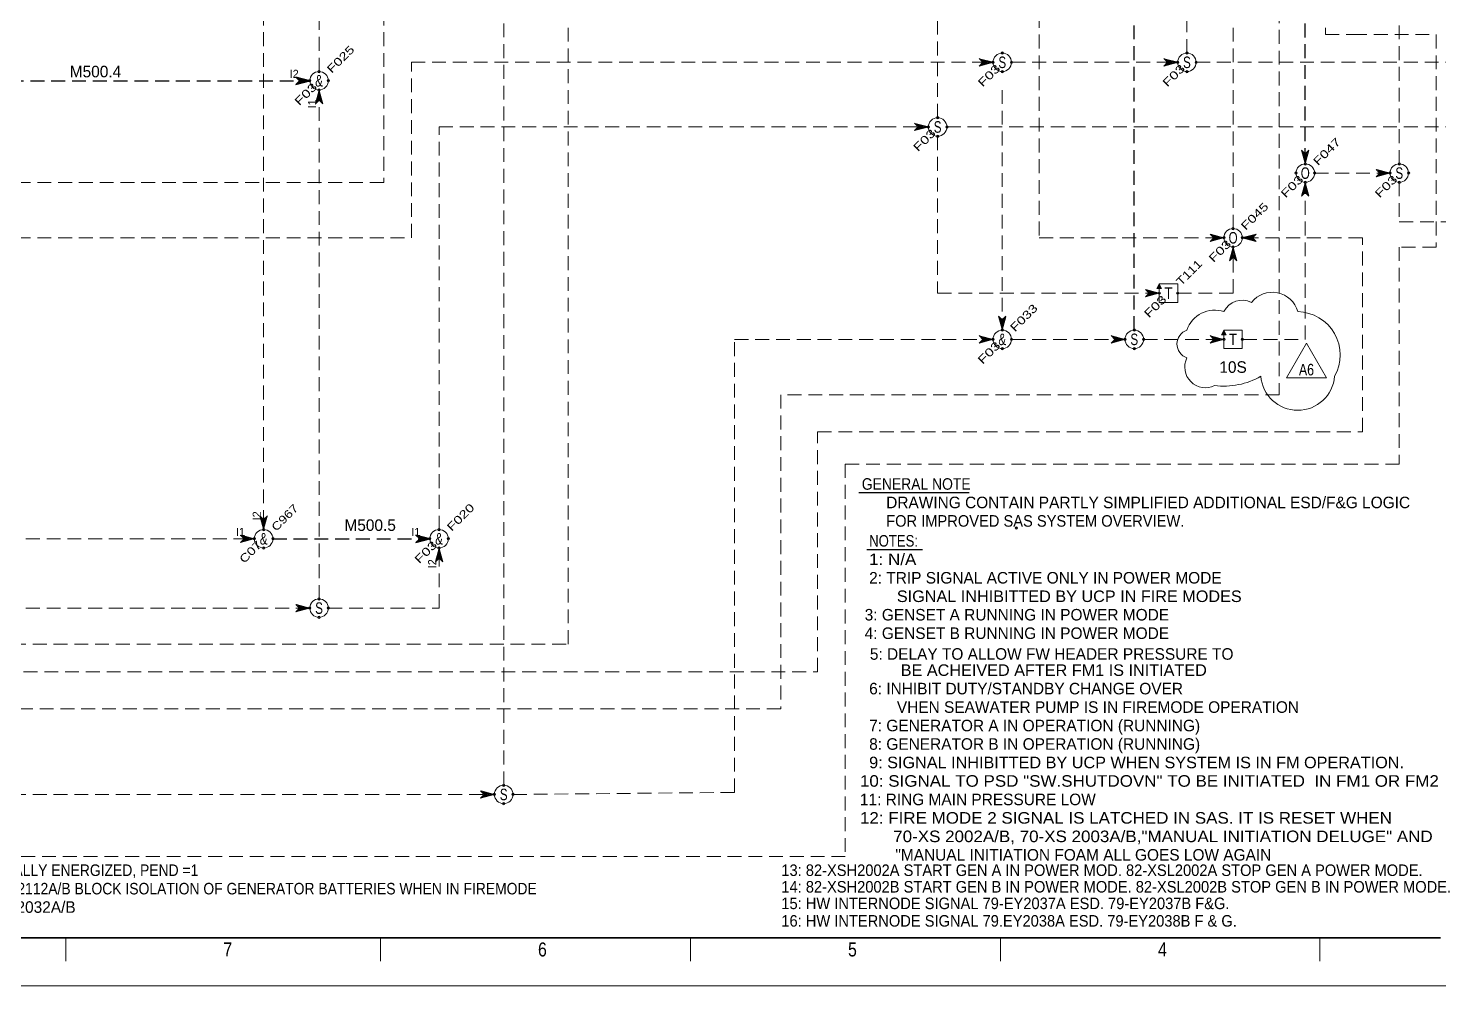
# Model space of a CAD drawing. Header units: millimetres. Extents: x 0 to 841, y 0 to 594.
# Drawn here: x 343 to 648.6, y 0 to 207.4 of the extents above; entities that cross this region are included whole.
import ezdxf
from ezdxf.enums import TextEntityAlignment as Align

# ---------------------------------------------------------------- set-up
doc = ezdxf.new("R2010")
doc.units = ezdxf.units.MM
doc.header["$PDMODE"] = 32
doc.header["$PDSIZE"] = 0.5
doc.linetypes.add('MEDIUM_DASHED', pattern=[4.5, 3, -1.5])
for name, color, linetype, lineweight in [('1', 7, 'Continuous', 13), ('12', 7, 'Continuous', 25), ('14', 7, 'MEDIUM_DASHED', 25), ('34', 7, 'Continuous', 25), ('4', 7, 'Continuous', 25), ('46', 7, 'MEDIUM_DASHED', 13), ('48', 7, 'Continuous', 13), ('50', 7, 'Continuous', 13), ('51', 7, 'Continuous', 13), ('9', 7, 'Continuous', 13)]:
    doc.layers.add(name, color=color, linetype=linetype, lineweight=lineweight)
doc.layers.add('35', color=7, linetype='Continuous')
doc.layers.add('45', color=7, linetype='Continuous')

msp = doc.modelspace()

# ---------------------------------------------------------------- linework, layer by layer
at = {"layer": '1', "lineweight": 35}
msp.add_line((648.95, 10.382), (10.333, 10.382), dxfattribs=at)
at = {"layer": '1'}
for p, q in [((351.136, 10.382), (351.136, 5.348)), ((419.297, 10.382), (419.297, 5.348)), ((486.455, 10.382), (486.455, 5.348)), ((553.613, 10.382), (553.613, 5.348)), ((622.776, 10.372), (622.776, 5.348))]:
    msp.add_line(p, q, dxfattribs=at)
msp.add_point((557.048, 99.126), dxfattribs=at)
at = {"layer": '12', "linetype": 'MEDIUM_DASHED', "lineweight": 13}
for p, q in [((621.638, 176), (638, 176)), ((556, 140), (580.598, 140)), ((584.598, 140), (602, 140))]:
    msp.add_line(p, q, dxfattribs=at)
at = {"layer": '12', "lineweight": 13}
msp.add_lwpolyline([(0, 594), (841, 594), (841, 0), (0, 0)], close=True, dxfattribs=at)
at = {"layer": '12', "linetype": 'MEDIUM_DASHED', "lineweight": 13}
for points in [[(420, 256), (420, 174), (232, 174)], [(606.121, 140), (619.638, 140), (619.638, 174)]]:
    msp.add_lwpolyline(points, dxfattribs=at)
at = {"layer": '14'}
for p, q in [((619.638, 178.4), (619.638, 388.425)), ((582.598, 142), (582.598, 310)), ((258, 196), (404, 196)), ((396, 96.803), (429.764, 96.803))]:
    msp.add_line(p, q, dxfattribs=at)
at = {"layer": '34'}
for points in [[(404, 196), (401, 196.8), (401.8, 196), (401, 195.2)], [(403.6, 196), (401.4, 196.6), (402, 196), (401.4, 195.4)], [(403.2, 196), (401.8, 196.4), (402.2, 196), (401.8, 195.6)], [(402.8, 196), (402.2, 196.2), (402.4, 196), (402.2, 195.8)], [(430, 96.803), (427, 97.603), (427.8, 96.803), (427, 96.003)], [(429.6, 96.803), (427.4, 97.403), (428, 96.803), (427.4, 96.203)], [(429.2, 96.803), (427.8, 97.203), (428.2, 96.803), (427.8, 96.403)], [(428.8, 96.803), (428.2, 97.003), (428.4, 96.803), (428.2, 96.603)]]:
    msp.add_lwpolyline(points, close=True, dxfattribs=at)
at = {"layer": '4'}
for p, q in [((522.892, 106.85), (546.796, 106.85)), ((524.642, 94.488), (536.691, 94.488))]:
    msp.add_line(p, q, dxfattribs=at)
at = {"layer": '46'}
for p, q in [((640, 178), (640, 310)), ((596, 200), (728, 200))]:
    msp.add_line(p, q, dxfattribs=at)
for points in [[(502, 412), (568, 412), (568, 378), (614, 378), (614, 128), (506, 128), (506, 60), (314, 60), (317, 59.2), (316.2, 60), (317, 60.8), (314, 60)], [(606, 410), (624, 410), (624, 206), (630, 206), (648, 206), (648, 160), (640, 160), (640, 112.99), (520, 112.99), (520, 28), (314, 28), (317, 27.2), (316.2, 28), (317, 28.8), (314, 28)], [(604, 164), (604, 392), (603.2, 389), (604, 389.8), (604.8, 389), (604, 392)], [(268, 28), (254, 28), (254, 74), (460, 74), (460, 238), (500, 238), (500, 308), (499.2, 305), (500, 305.8), (500.8, 305), (500, 308)], [(540, 188), (540, 290), (539.2, 287), (540, 287.8), (540.8, 287), (540, 290)], [(562, 278), (562, 162), (602, 162), (599, 162.8), (599.8, 162), (599, 161.2), (602, 162)], [(406, 198), (406, 268), (405.2, 265), (406, 265.8), (406.8, 265), (406, 268)], [(594, 202), (594, 268), (593.2, 265), (594, 265.8), (594.8, 265), (594, 268)], [(446, 43.433), (446, 244), (445.2, 241), (446, 241.8), (446.8, 241), (446, 244)], [(394, 238), (394, 98.803), (394.8, 101.803), (394, 101.003), (393.2, 101.803), (394, 98.803)], [(300, 162), (426, 162), (426, 200), (552, 200)], [(556, 200), (592, 200), (589, 200.8), (589.8, 200), (589, 199.2), (592, 200)], [(406, 83.795), (406, 194), (405.2, 191), (406, 191.8), (406.8, 191), (406, 194)], [(554, 194), (554, 142), (554.8, 145), (554, 144.2), (553.2, 145), (554, 142)], [(432, 98.803), (432, 186), (528, 186), (528, 186), (538, 186), (535, 186.8), (535.8, 186), (535, 185.2), (538, 186)], [(540, 184), (540, 150), (588, 150), (585, 150.8), (585.8, 150), (585, 149.2), (588, 150)], [(542, 186), (710, 186), (710, 167.449), (710.8, 170.449), (710, 169.649), (709.2, 170.449), (710, 167.449)], [(640, 174), (640, 165.449), (708, 165.449), (705, 166.249), (705.8, 165.449), (705, 164.649), (708, 165.449)], [(270, 62), (270, 68), (514, 68), (514, 120), (632, 120), (632, 162), (606, 162), (609, 161.2), (608.2, 162), (609, 162.8), (606, 162)], [(592, 150), (604, 150), (604, 160), (603.2, 157), (604, 157.8), (604.8, 157), (604, 160)], [(284, 152), (284, 96.803), (392, 96.803)], [(448, 41.433), (496, 41.89), (496, 140), (552, 140), (549, 140.8), (549.8, 140), (549, 139.2), (552, 140)], [(408, 81.795), (432, 81.795), (432, 94.803), (431.2, 91.803), (432, 92.603), (432.8, 91.803), (432, 94.803)], [(230, 87.795), (230, 81.795), (404, 81.795), (401, 82.595), (401.8, 81.795), (401, 80.995), (404, 81.795)], [(272, 41.433), (444, 41.433), (441, 42.233), (441.8, 41.433), (441, 40.633), (444, 41.433)]]:
    msp.add_lwpolyline(points, dxfattribs=at)
for points in [[(552, 200), (549, 200.8), (549.8, 200), (549, 199.2)], [(551.6, 200), (549.4, 200.6), (550, 200), (549.4, 199.4)], [(551.2, 200), (549.8, 200.4), (550.2, 200), (549.8, 199.6)], [(550.8, 200), (550.2, 200.2), (550.4, 200), (550.2, 199.8)], [(591.6, 200), (589.4, 200.6), (590, 200), (589.4, 199.4)], [(591.2, 200), (589.8, 200.4), (590.2, 200), (589.8, 199.6)], [(590.8, 200), (590.2, 200.2), (590.4, 200), (590.2, 199.8)], [(406, 193.6), (405.4, 191.4), (406, 192), (406.6, 191.4)], [(406, 193.2), (405.6, 191.8), (406, 192.2), (406.4, 191.8)], [(406, 192.8), (405.8, 192.2), (406, 192.4), (406.2, 192.2)], [(537.6, 186), (535.4, 186.6), (536, 186), (535.4, 185.4)], [(537.2, 186), (535.8, 186.4), (536.2, 186), (535.8, 185.6)], [(536.8, 186), (536.2, 186.2), (536.4, 186), (536.2, 185.8)], [(619.638, 178), (620.438, 181), (619.638, 180.2), (618.838, 181)], [(619.638, 178.4), (620.238, 180.6), (619.638, 180), (619.038, 180.6)], [(619.638, 178.8), (620.038, 180.2), (619.638, 179.8), (619.238, 180.2)], [(619.638, 179.2), (619.838, 179.8), (619.638, 179.6), (619.438, 179.8)], [(638, 176), (635, 176.8), (635.8, 176), (635, 175.2)], [(637.6, 176), (635.4, 176.6), (636, 176), (635.4, 175.4)], [(637.2, 176), (635.8, 176.4), (636.2, 176), (635.8, 175.6)], [(636.8, 176), (636.2, 176.2), (636.4, 176), (636.2, 175.8)], [(619.638, 174), (620.438, 171), (619.638, 171.8), (618.838, 171)], [(619.638, 173.6), (620.238, 171.4), (619.638, 172), (619.038, 171.4)], [(619.638, 173.2), (620.038, 171.8), (619.638, 172.2), (619.238, 171.8)], [(619.638, 172.8), (619.838, 172.2), (619.638, 172.4), (619.438, 172.2)], [(601.6, 162), (599.4, 162.6), (600, 162), (599.4, 161.4)], [(601.2, 162), (599.8, 162.4), (600.2, 162), (599.8, 161.6)], [(600.8, 162), (600.2, 162.2), (600.4, 162), (600.2, 161.8)], [(606.4, 162), (608.6, 161.4), (608, 162), (608.6, 162.6)], [(606.8, 162), (608.2, 161.6), (607.8, 162), (608.2, 162.4)], [(607.2, 162), (607.8, 161.8), (607.6, 162), (607.8, 162.2)], [(604, 159.6), (603.4, 157.4), (604, 158), (604.6, 157.4)], [(604, 159.2), (603.6, 157.8), (604, 158.2), (604.4, 157.8)], [(604, 158.8), (603.8, 158.2), (604, 158.4), (604.2, 158.2)], [(587.6, 150), (585.4, 150.6), (586, 150), (585.4, 149.4)], [(587.2, 150), (585.8, 150.4), (586.2, 150), (585.8, 149.6)], [(586.8, 150), (586.2, 150.2), (586.4, 150), (586.2, 149.8)], [(554, 142.4), (554.6, 144.6), (554, 144), (553.4, 144.6)], [(554, 142.8), (554.4, 144.2), (554, 143.8), (553.6, 144.2)], [(554, 143.2), (554.2, 143.8), (554, 143.6), (553.8, 143.8)], [(551.6, 140), (549.4, 140.6), (550, 140), (549.4, 139.4)], [(580.598, 140), (577.598, 140.8), (578.398, 140), (577.598, 139.2)], [(580.198, 140), (577.998, 140.6), (578.598, 140), (577.998, 139.4)], [(602, 140), (599, 140.8), (599.8, 140), (599, 139.2)], [(601.6, 140), (599.4, 140.6), (600, 140), (599.4, 139.4)], [(551.2, 140), (549.8, 140.4), (550.2, 140), (549.8, 139.6)], [(550.8, 140), (550.2, 140.2), (550.4, 140), (550.2, 139.8)], [(579.798, 140), (578.398, 140.4), (578.798, 140), (578.398, 139.6)], [(579.398, 140), (578.798, 140.2), (578.998, 140), (578.798, 139.8)], [(601.2, 140), (599.8, 140.4), (600.2, 140), (599.8, 139.6)], [(600.8, 140), (600.2, 140.2), (600.4, 140), (600.2, 139.8)], [(394, 99.203), (394.6, 101.403), (394, 100.803), (393.4, 101.403)], [(394, 99.603), (394.4, 101.003), (394, 100.603), (393.6, 101.003)], [(394, 100.003), (394.2, 100.603), (394, 100.403), (393.8, 100.603)], [(392, 96.803), (389, 97.603), (389.8, 96.803), (389, 96.003)], [(391.6, 96.803), (389.4, 97.403), (390, 96.803), (389.4, 96.203)], [(391.2, 96.803), (389.8, 97.203), (390.2, 96.803), (389.8, 96.403)], [(390.8, 96.803), (390.2, 97.003), (390.4, 96.803), (390.2, 96.603)], [(432, 94.403), (431.4, 92.203), (432, 92.803), (432.6, 92.203)], [(432, 94.003), (431.6, 92.603), (432, 93.003), (432.4, 92.603)], [(432, 93.603), (431.8, 93.003), (432, 93.203), (432.2, 93.003)], [(403.6, 81.795), (401.4, 82.395), (402, 81.795), (401.4, 81.195)], [(403.2, 81.795), (401.8, 82.195), (402.2, 81.795), (401.8, 81.395)], [(402.8, 81.795), (402.2, 81.995), (402.4, 81.795), (402.2, 81.595)], [(443.6, 41.433), (441.4, 42.033), (442, 41.433), (441.4, 40.833)], [(443.2, 41.433), (441.8, 41.833), (442.2, 41.433), (441.8, 41.033)], [(442.8, 41.433), (442.2, 41.633), (442.4, 41.433), (442.2, 41.233)]]:
    msp.add_lwpolyline(points, close=True, dxfattribs=at)
at = {"layer": '48'}
for points in [[(588, 152), (587.5, 151), (588.5, 151)], [(588, 148), (592, 148), (592, 152), (588, 152)], [(602, 142), (601.5, 141), (602.5, 141)], [(602, 142), (606, 142), (606, 138), (602, 138)]]:
    msp.add_lwpolyline(points, close=True, dxfattribs=at)
for points in [[(587.638, 151.102), (588.031, 151.732), (588.346, 151.102), (587.795, 151.102), (588.031, 151.496), (588.189, 151.181), (587.953, 151.181)], [(601.638, 141.102), (601.953, 141.732), (602.346, 141.102), (601.795, 141.181), (601.953, 141.496), (602.11, 141.26), (601.953, 141.26)]]:
    msp.add_lwpolyline(points, dxfattribs=at)
for centre in [(554, 200), (594, 200), (406, 196), (540, 186), (619.638, 176), (640, 176), (604, 162), (554, 140), (582.598, 140), (394, 96.803), (432, 96.803), (406, 81.795), (446, 41.433)]:
    msp.add_circle(centre, 2, dxfattribs=at)
for p in [(554, 202), (594, 202), (552, 200), (556, 200), (592, 200), (596, 200), (404, 196), (406, 198), (408, 196), (554, 198), (594, 198), (406, 194), (540, 188), (538, 186), (540, 184), (542, 186), (619.638, 178), (640, 178), (617.638, 176), (619.638, 174), (621.638, 176), (638, 176), (640, 174), (642, 176), (602, 162), (604, 164), (606, 162), (604, 160), (588, 150), (592, 150), (554, 142), (582.598, 142), (552, 140), (554, 138), (556, 140), (580.598, 140), (582.598, 138), (584.598, 140), (602, 140), (606, 140), (394, 98.803), (432, 98.803), (392, 96.803), (394, 94.803), (396, 96.803), (430, 96.803), (432, 94.803), (434, 96.803), (406, 83.795), (404, 81.795), (406, 79.795), (408, 81.795), (446, 43.433), (444, 41.433), (448, 41.433), (446, 39.433)]:
    msp.add_point(p, dxfattribs=at)
at = {"layer": '50'}
msp.add_lwpolyline([(619.894, 139.144), (615.564, 131.644), (624.224, 131.644)], close=True, dxfattribs=at)
at = {"layer": '51'}
for centre, radius, start, end in [((612.5, 144.5), 5.701, 15.25512, 142.12502), ((606, 144), 4.472, 63.43495, 153.43495), ((600, 140), 6.325, 71.56505, 161.56505), ((617.8, 136.6), 9.402, 330.70864, 88.78113), ((595, 139), 3.162, 108.43495, 251.56505), ((598, 134), 4.472, 153.43495, 296.56505), ((602, 146), 16.125, 262.87498, 299.74488), ((618, 132.667), 8.028, 184.76364, 355.23636)]:
    msp.add_arc(centre, radius, start, end, dxfattribs=at)
at = {"layer": '9'}
msp.add_lwpolyline([(0, 0), (841, 0), (841, 594), (0, 594)], close=True, dxfattribs=at)

# ---------------------------------------------------------------- texts
at = {"layer": '1', "width": 0.85}
for s, p in [('7', (386.224, 6.354)), ('6', (454.385, 6.354)), ('5', (521.543, 6.354)), ('4', (588.702, 6.354))]:
    msp.add_text(s, height=3.02, dxfattribs=at).set_placement(p, align=Align.CENTER)
at = {"layer": '12'}
for s, width, p in [('GENERAL NOTE', 0.9, (523.575, 107.427)), ('FOR IMPROVED SAS SYSTEM OVERVIEW.', 0.95, (528.85, 99.427)), ('NOTES:', 0.85, (525.165, 95.112)), ('1: N/A', 1.1, (525.165, 91.112)), ('SIGNAL INHIBITTED BY UCP IN FIRE MODES', 1.05, (531.165, 83.112)), ('9: SIGNAL INHIBITTED BY UCP WHEN SYSTEM IS IN FM OPERATION.', 1.05, (525.165, 47.112)), ('10: SIGNAL TO PSD "SW.SHUTDOVN" TO BE INITIATED  IN FM1 OR FM2', 1.1, (523.165, 43.112)), ('12: FIRE MODE 2 SIGNAL IS LATCHED IN SAS. IT IS RESET WHEN ', 1.1, (523.165, 35.112)), ('70-XS 2002A/B, 70-XS 2003A/B,"MANUAL INITIATION DELUGE" AND ', 1.1, (530.378, 31.112))]:
    msp.add_text(s, height=2.5, dxfattribs=dict(at, width=width)).set_placement(p)
for s, p in [('DRAWING CONTAIN PARTLY SIMPLIFIED ADDITIONAL ESD/F&G LOGIC', (528.85, 103.427)), ('2: TRIP SIGNAL ACTIVE ONLY IN POWER MODE', (525.165, 87.112)), ('6: INHIBIT DUTY/STANDBY CHANGE OVER', (525.165, 63.112)), ('VHEN SEAWATER PUMP IS IN FIREMODE OPERATION', (531.165, 59.112)), ('7: GENERATOR A IN OPERATION (RUNNING)', (525.165, 55.112)), ('8: GENERATOR B IN OPERATION (RUNNING)', (525.165, 51.112)), ('11: RING MAIN PRESSURE LOW', (523.165, 39.112)), ('"MANUAL INITIATION FOAM ALL GOES LOW AGAIN', (530.85, 27.112))]:
    msp.add_text(s, height=2.5, dxfattribs=at).set_placement(p)
for s, p in [('3: GENSET A RUNNING IN POWER MODE', (557.165, 79.112)), ('4: GENSET B RUNNING IN POWER MODE', (557.165, 75.112)), ('5: DELAY TO ALLOW FW HEADER PRESSURE TO ', (565.165, 70.612))]:
    msp.add_text(s, height=2.5, dxfattribs=at).set_placement(p, align=Align.CENTER)
at = {"layer": '12', "width": 1.05}
msp.add_text('BE ACHEIVED AFTER FM1 IS INITIATED', height=2.5, dxfattribs=at).set_placement((565.157, 67.112), align=Align.CENTER)
at = {"layer": '35'}
for s, width, p in [('17: NORMALLY ENERGIZED, PEND =1', 0.9, (325.591, 23.78)), ('13: 82-XSH2002A START GEN A IN POWER MOD. 82-XSL2002A STOP GEN A POWER MODE.', 0.95, (506.142, 23.78)), ('18: 70-XS52112A/B BLOCK ISOLATION OF GENERATOR BATTERIES WHEN IN FIREMODE', 0.9, (325.591, 19.79)), ('14: 82-XSH2002B START GEN B IN POWER MODE. 82-XSL2002B STOP GEN B IN POWER MODE. ', 0.95, (506.142, 20.19)), ('15: HW INTERNODE SIGNAL 79-EY2037A ESD. 79-EY2037B F&G.', 0.95, (506.142, 16.6)), ('16: HW INTERNODE SIGNAL 79.EY2038A ESD. 79-EY2038B F & G.', 0.95, (506.142, 12.809))]:
    msp.add_text(s, height=2.5, dxfattribs=dict(at, width=width)).set_placement(p)
msp.add_text('19: 79-EY2032A/B', height=2.5, dxfattribs=at).set_placement((325.591, 15.799))
at = {"layer": '45'}
for s, p in [('I2', (399.638, 196.626)), ('I1', (388.016, 97.429)), ('I1', (426.016, 97.429))]:
    msp.add_text(s, height=1.75, dxfattribs=at).set_placement(p)
for s, p in [('I1', (405.374, 190.016)), ('I2', (393.375, 100.803)), ('I2', (431.374, 90.441))]:
    msp.add_text(s, height=1.75, rotation=90, dxfattribs=at).set_placement(p)
at = {"layer": '46'}
for s, p in [('M500.4', (352, 196.75)), ('M500.5', (411.496, 98.513))]:
    msp.add_text(s, height=2.5, dxfattribs=at).set_placement(p)
at = {"layer": '50'}
for s, width, p in [('F025', 1.35, (408.74, 197.502)), ('F047', 1.35, (622.378, 177.502)), ('F045', 1.35, (606.74, 163.502)), ('T111', 1.25, (592.74, 151.502)), ('F033', 1.35, (556.74, 141.502)), ('C967', 1.25, (396.74, 98.306)), ('F020', 1.35, (434.74, 98.306))]:
    msp.add_text(s, height=1.75, rotation=45, dxfattribs=dict(at, width=width)).set_placement(p)
for s, width, p in [('F03', 1.4, (553.734, 198.497)), ('F03', 1.4, (593.734, 198.497)), ('F03', 1.4, (405.734, 194.497)), ('F03', 1.4, (539.734, 184.497)), ('F03', 1.4, (619.372, 174.497)), ('F03', 1.4, (639.734, 174.497)), ('F03', 1.4, (603.734, 160.497)), ('F03', 1.4, (589.734, 148.497)), ('F03', 1.4, (553.734, 138.497)), ('C07', 1.3, (393.734, 95.301)), ('F03', 1.4, (431.734, 95.301))]:
    msp.add_text(s, height=1.75, rotation=45, dxfattribs=dict(at, width=width)).set_placement(p, align=Align.RIGHT)
for s, width, p in [('S', 0.75, (554, 198.75)), ('S', 0.75, (594, 198.75)), ('&', 0.75, (405.996, 194.75)), ('S', 0.75, (540, 184.75)), ('O', 0.75, (619.638, 174.75)), ('S', 0.75, (640, 174.75)), ('O', 0.75, (604, 160.75)), ('T', 0.85, (590, 148.75)), ('&', 0.75, (553.999, 138.75)), ('S', 0.75, (582.598, 138.75)), ('T', 0.85, (604, 138.75)), ('A6', 0.8, (619.894, 132.198)), ('&', 0.75, (394, 95.553)), ('&', 0.75, (431.996, 95.553)), ('S', 0.75, (406, 80.545)), ('S', 0.75, (446, 40.183))]:
    msp.add_text(s, height=2.5, dxfattribs=dict(at, width=width)).set_placement(p, align=Align.CENTER)
msp.add_text('10S', height=2.5, dxfattribs=at).set_placement((603.991, 132.75), align=Align.CENTER)

doc.saveas('drawing.dxf')
